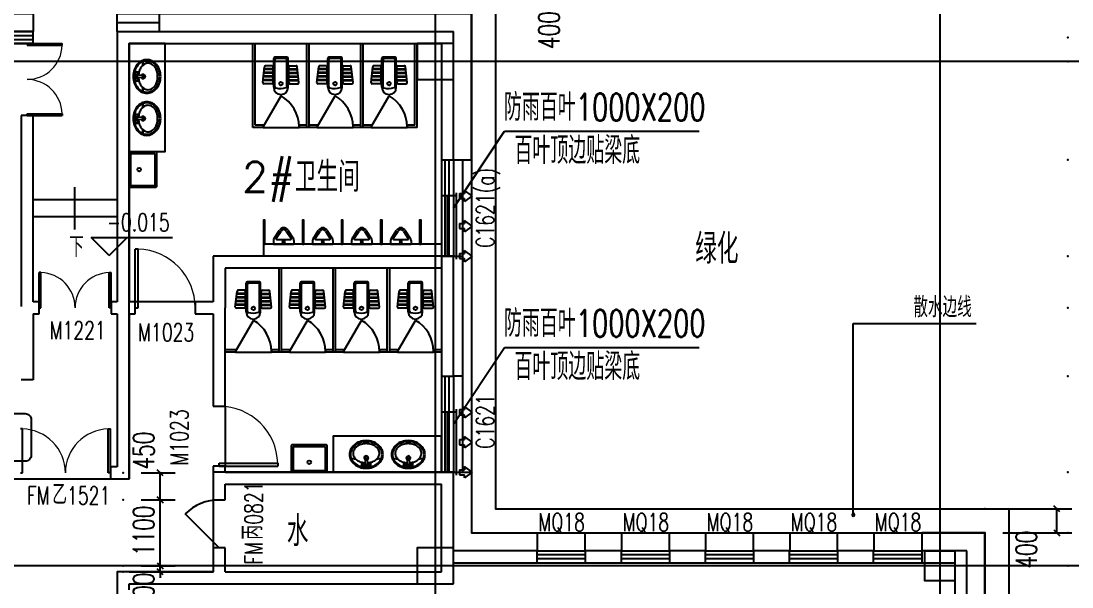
# Model space of a CAD drawing. Header units: inches. Extents: x -867 to 118033, y 723948 to 808048.
# Drawn here: x 77083 to 94586, y 786209 to 795632 of the extents above; entities that cross this region are included whole.
import ezdxf

# ---------------------------------------------------------------- set-up
doc = ezdxf.new("R2010")
doc.units = ezdxf.units.IN
doc.header["$MEASUREMENT"] = 0
for name, color, linetype in [('0-一般装修部位', 10, 'Continuous'), ('0-幕墙线', 10, 'Continuous'), ('0-轴线尺寸', 10, 'Continuous'), ('COLUMN', 10, 'Continuous'), ('DIM_ELEV', 10, 'Continuous'), ('DIM_LEAD', 10, 'Continuous'), ('DIM_SYMB', 10, 'Continuous'), ('DOOR_FIRE', 10, 'Continuous'), ('DOOR_FIRE_TEXT', 10, 'Continuous'), ('DOTE', 10, 'Continuous'), ('M-INFO-LVR', 10, 'Continuous'), ('M-INFO-LVR-TEXT', 10, 'Continuous'), ('PUB_DIM', 10, 'Continuous'), ('PUB_HATCH', 10, 'Continuous'), ('PUB_TEXT', 10, 'Continuous'), ('STAIR', 10, 'Continuous'), ('TOL', 10, 'Continuous'), ('WALL', 10, 'Continuous'), ('WINDOW', 10, 'Continuous'), ('排水', 10, 'Continuous')]:
    doc.layers.add(name, color=color, linetype=linetype)
doc.styles.add('_TCH_DIM', font='SIMPLEX', dxfattribs={"bigfont": 'GBCBIG'})
doc.styles.add('_TCH_WINDOW', font='SIMPLEX', dxfattribs={"bigfont": 'GBCBIG'})
doc.styles.add('DIM_FONT', font='SIMPLEX', dxfattribs={"width": 0.7, "bigfont": 'GBCBIG'})
doc.styles.add('M-TEXT1', font='tj-romans1.shx', dxfattribs={"width": 0.6, "bigfont": 'tj-hztxt1.shx'})

# ---------------------------------------------------------------- blocks, each defined once
blk = doc.blocks.new('F1_ACAD_FMEBLOCK8')
at = {"layer": 'PUB_HATCH', "color": 8}
for points in [[(25525, 26125), (25525, 26725), (24925, 26725), (24925, 26125)], [(25525, 17725), (25525, 18325), (24925, 18325), (24925, 17725)], [(33375, 18275), (33875, 18275), (33875, 17775), (33375, 17775)]]:
    blk.add_lwpolyline(points, close=True, dxfattribs=at)

msp = doc.modelspace()

# ---------------------------------------------------------------- linework, layer by layer
at = {"layer": '0-一般装修部位', "color": 3}
msp.add_lwpolyline([(24983, 786259), (75883, 786259), (75883, 788009), (78883, 788009), (78883, 790759), (78883, 795259), (83683, 795259), (83683, 794659), (84083, 794659), (84083, 788119), (80283, 788119), (80283, 786459), (78683, 786459), (78683, 752659), (75883, 752659), (75883, 770059), (75583, 770059), (75583, 784259), (36683, 784259), (36683, 769659), (33883, 769659), (33883, 784259), (24983, 784259), (24983, 786259)], dxfattribs=at)
at = {"layer": '0-幕墙线', "color": 31}
for points in [[(84283, 793319), (84583, 793319), (84583, 795759), (79383, 795759), (79383, 795459)], [(78683, 795459), (78683, 795609), (79383, 795609)], [(84283, 791719), (84433, 791719), (84433, 789719), (84283, 789719)], [(84283, 788119), (84583, 788119), (84583, 787109), (85680, 787109), (85680, 786809)], [(86480, 786809), (86480, 787109), (87083, 787109), (87083, 786809)], [(87883, 786809), (87883, 787109), (88485, 787109), (88485, 786809)], [(89283, 786809), (89283, 787109), (89885, 787109), (89885, 786809)], [(90683, 786809), (90683, 787109), (91285, 787109), (91285, 786809)], [(92833, 784859), (93133, 784859), (93133, 787109), (92083, 787109), (92083, 786809)]]:
    msp.add_lwpolyline(points, dxfattribs=at)
at = {"layer": '0-轴线尺寸', "color": 3}
for p in [(94515, 795359), (94515, 795359), (94515, 794959), (94515, 794959), (94515, 793319), (94515, 793319), (94515, 791719), (94515, 791719), (94515, 790859), (94515, 790859), (94515, 789719), (94515, 789719), (94515, 788119), (94515, 788119), (94515, 787109), (94515, 787109), (94515, 786559), (94515, 786559)]:
    msp.add_point(p, dxfattribs=at)
at = {"layer": 'COLUMN', "color": 2, "ltscale": 3}
for points in [[(84283, 794659), (84283, 795259), (83683, 795259), (83683, 794659)], [(84283, 786259), (84283, 786859), (83683, 786859), (83683, 786259)]]:
    msp.add_lwpolyline(points, close=True, dxfattribs=at)
at = {"layer": 'COLUMN', "color": 2}
msp.add_lwpolyline([(92133, 786809), (92633, 786809), (92633, 786309), (92133, 786309)], close=True, dxfattribs=at)
at = {"layer": 'DIM_ELEV', "color": 3}
for p, q in [((78250, 792027), (79604, 792027)), ((78550, 791727), (78250, 792027)), ((78550, 791727), (78850, 792027))]:
    msp.add_line(p, q, dxfattribs=at)
at = {"layer": 'DIM_LEAD', "color": 3}
for p, q in [((90944, 790595), (92992, 790595)), ((90944, 787410), (90944, 790595))]:
    msp.add_line(p, q, dxfattribs=at)
msp.add_lwpolyline([(90944, 787390, 1), (90944, 787430, 1)], format="xyb", close=True, dxfattribs=at)
at = {"layer": 'DIM_SYMB', "color": 3}
msp.add_lwpolyline([(77979, 792160), (77979, 792568), (77979, 792868)], dxfattribs=at)
at = {"layer": 'DOOR_FIRE', "color": 7}
for p, q in [((77109, 788840), (77072, 788840)), ((77109, 788109), (77109, 788840)), ((78534, 788840), (78572, 788840)), ((78534, 788109), (78534, 788840)), ((78572, 788109), (78572, 788840)), ((77072, 788109), (77109, 788109)), ((78572, 788109), (78534, 788109))]:
    msp.add_line(p, q, dxfattribs=at)
at = {"layer": 'DOOR_FIRE', "color": 4}
msp.add_line((80383, 786859), (79817, 787424), dxfattribs=at)
at = {"layer": 'DOOR_FIRE', "color": 7, "lineweight": 13}
for centre, radius, start, end in [((77183, 795244), 585, 270, 358.5307), ((77183, 794074), 585, 1.4693, 90), ((79008, 790859), 975, 0, 88.5307), ((77398, 790859), 585, 0, 88.5307), ((78568, 790859), 585, 91.4693, 180), ((80383, 788244), 975, 1.4693, 90), ((77090, 788109), 731, 0, 88.5307), ((78553, 788109), 731, 91.4693, 180)]:
    msp.add_arc(centre, radius, start, end, dxfattribs=at)
at = {"layer": 'DOOR_FIRE', "color": 4}
msp.add_arc((80383, 786859), 800, 90, 135, dxfattribs=at)
at = {"layer": 'DOTE', "color": 26, "ltscale": 1000}
for p, q in [((83983, 803674), (83983, 730735)), ((92383, 803674), (92383, 730735)), ((99592, 794959), (18734, 794959)), ((99592, 786559), (18734, 786559)), ((99592, 786559), (64123, 786559))]:
    msp.add_line(p, q, dxfattribs=at)
at = {"layer": 'M-INFO-LVR', "color": 6}
for p, q in [((84333, 791669), (84333, 792769)), ((84333, 788069), (84333, 789169))]:
    msp.add_line(p, q, dxfattribs=at)
at = {"layer": 'M-INFO-LVR', "color": 2}
for p, q in [((84383, 792762), (84383, 792676)), ((84383, 792762), (84467, 792762)), ((84595, 792719), (84467, 792813)), ((84467, 792813), (84467, 792762)), ((84183, 791719), (84183, 792719)), ((84383, 792676), (84467, 792676)), ((84595, 792719), (84467, 792625)), ((84467, 792625), (84467, 792676)), ((84383, 792262), (84383, 792176)), ((84383, 792262), (84467, 792262)), ((84595, 792219), (84467, 792313)), ((84467, 792313), (84467, 792262)), ((84383, 792176), (84467, 792176)), ((84595, 792219), (84467, 792125)), ((84467, 792125), (84467, 792176)), ((84383, 791762), (84467, 791762)), ((84383, 791762), (84383, 791676)), ((84595, 791719), (84467, 791813)), ((84467, 791813), (84467, 791762)), ((84595, 791719), (84467, 791625)), ((84383, 791676), (84467, 791676)), ((84467, 791625), (84467, 791676)), ((84183, 788119), (84183, 789119)), ((84383, 789162), (84467, 789162)), ((84383, 789162), (84383, 789076)), ((84467, 789213), (84467, 789162)), ((84595, 789119), (84467, 789213)), ((84595, 789119), (84467, 789025)), ((84383, 789076), (84467, 789076)), ((84467, 789025), (84467, 789076)), ((84383, 788662), (84467, 788662)), ((84383, 788662), (84383, 788576)), ((84383, 788576), (84467, 788576)), ((84595, 788619), (84467, 788713)), ((84467, 788713), (84467, 788662)), ((84595, 788619), (84467, 788525)), ((84467, 788525), (84467, 788576)), ((84467, 788213), (84467, 788162)), ((84595, 788119), (84467, 788213)), ((84383, 788162), (84383, 788076)), ((84383, 788162), (84467, 788162)), ((84383, 788076), (84467, 788076)), ((84595, 788119), (84467, 788025)), ((84467, 788025), (84467, 788076))]:
    msp.add_line(p, q, dxfattribs=at)
at = {"layer": 'M-INFO-LVR', "color": 2, "linetype": 'ByBlock'}
for points in [[(84333, 792719), (84083, 792719), (84083, 791719), (84333, 791719)], [(84333, 789119), (84083, 789119), (84083, 788119), (84333, 788119)]]:
    msp.add_lwpolyline(points, dxfattribs=at)
at = {"layer": 'M-INFO-LVR-TEXT', "color": 3}
for p, q in [((84283, 792519), (85133, 793797)), ((85133, 793797), (88379, 793797)), ((84283, 788919), (85133, 790197)), ((85133, 790197), (88379, 790197))]:
    msp.add_line(p, q, dxfattribs=at)
at = {"layer": 'PUB_DIM', "color": 3, "lineweight": -2}
for p, q in [((79083, 788109), (79652, 788109)), ((79402, 787659), (79402, 788109)), ((79083, 787659), (79652, 787659)), ((79083, 787659), (79652, 787659)), ((79402, 786559), (79402, 787659)), ((93433, 787509), (94585, 787509)), ((94335, 787109), (94335, 787509)), ((93433, 787109), (94585, 787109)), ((79402, 786559), (79402, 786659)), ((79083, 786559), (79652, 786559)), ((79083, 786559), (79652, 786559)), ((79083, 786459), (79652, 786459)), ((79402, 786459), (79402, 786559)), ((79402, 786459), (79402, 786359))]:
    msp.add_line(p, q, dxfattribs=at)
at = {"layer": 'PUB_DIM', "color": 3, "linetype": 'ByBlock'}
for p, q in [((79452, 788059), (79352, 788159)), ((79352, 787709), (79452, 787609)), ((79452, 787609), (79352, 787709)), ((94385, 787459), (94285, 787559)), ((94285, 787159), (94385, 787059)), ((79352, 786609), (79452, 786509)), ((79352, 786609), (79452, 786509)), ((79452, 786409), (79352, 786509))]:
    msp.add_line(p, q, dxfattribs=at)
at = {"layer": 'PUB_DIM', "color": 3}
for p in [(78783, 788109), (79402, 788109), (78783, 787659), (78783, 787659), (79402, 787659), (93133, 787509), (94335, 787509), (93133, 787109), (78783, 786559), (78783, 786559), (78783, 786459), (79402, 786559)]:
    msp.add_point(p, dxfattribs=at)
at = {"layer": 'PUB_HATCH', "color": 8}
msp.add_line((84433, 793319), (84433, 788119), dxfattribs=at)
for points in [[(70983, 795759), (77283, 795759), (77283, 795459)], [(78683, 795609), (78683, 795759), (84583, 795759), (84583, 787109), (93133, 787109), (93133, 743909)]]:
    msp.add_lwpolyline(points, dxfattribs=at)
at = {"layer": 'PUB_TEXT', "color": 7}
msp.add_lwpolyline([(75933, 789095), (77153, 789095, -0.414214), (77253, 788995), (77253, 788401, -0.414214), (77153, 788301), (75933, 788301, -0.414214), (75833, 788401), (75833, 788995, -0.414214)], format="xyb", close=True, dxfattribs=at)
at = {"layer": 'STAIR', "color": 3}
for p, q in [((77283, 792659), (78683, 792659)), ((77283, 792379), (78683, 792379))]:
    msp.add_line(p, q, dxfattribs=at)
at = {"layer": 'TOL', "color": 7, "ltscale": 5}
for p, q in [((80943, 793859), (80943, 795259)), ((80983, 793899), (80983, 795259)), ((81843, 793859), (81843, 795259)), ((81843, 793899), (81843, 795259)), ((81883, 793859), (81883, 795259)), ((81883, 793899), (81883, 795259)), ((82743, 793859), (82743, 795259)), ((82743, 793899), (82743, 795259)), ((82783, 793899), (82783, 795259)), ((82783, 793859), (82783, 795259)), ((83643, 793899), (83643, 795259)), ((83683, 793859), (83683, 795259)), ((81512, 795029), (81312, 795029)), ((82412, 795029), (82212, 795029)), ((83312, 795029), (83112, 795029)), ((81112, 794609), (81140, 794871)), ((81262, 794889), (81160, 794889)), ((81282, 794609), (81282, 794869)), ((81292, 794529), (81292, 795009)), ((81312, 794539), (81312, 794989)), ((81492, 795009), (81332, 795009)), ((81512, 794543), (81512, 794989)), ((81532, 794529), (81532, 795009)), ((81542, 794609), (81542, 794869)), ((81562, 794889), (81664, 794889)), ((81712, 794609), (81684, 794871)), ((82012, 794609), (82040, 794871)), ((82162, 794889), (82060, 794889)), ((82182, 794609), (82182, 794869)), ((82192, 794529), (82192, 795009)), ((82212, 794539), (82212, 794989)), ((82392, 795009), (82232, 795009)), ((82412, 794543), (82412, 794989)), ((82432, 794529), (82432, 795009)), ((82442, 794609), (82442, 794869)), ((82462, 794889), (82564, 794889)), ((82612, 794609), (82584, 794871)), ((82912, 794609), (82940, 794871)), ((83062, 794889), (82960, 794889)), ((83082, 794609), (83082, 794869)), ((83092, 794529), (83092, 795009)), ((83112, 794539), (83112, 794989)), ((83292, 795009), (83132, 795009)), ((83312, 794543), (83312, 794989)), ((83332, 794529), (83332, 795009)), ((83342, 794609), (83342, 794869)), ((83362, 794889), (83464, 794889)), ((83512, 794609), (83484, 794871)), ((81282, 794703), (81122, 794703)), ((81282, 794713), (81123, 794713)), ((81282, 794765), (81129, 794765)), ((81282, 794775), (81130, 794775)), ((81282, 794827), (81136, 794827)), ((81282, 794837), (81137, 794837)), ((81542, 794837), (81688, 794837)), ((81542, 794827), (81689, 794827)), ((81542, 794775), (81694, 794775)), ((81542, 794765), (81695, 794765)), ((81542, 794713), (81701, 794713)), ((81542, 794703), (81702, 794703)), ((82182, 794703), (82022, 794703)), ((82182, 794713), (82023, 794713)), ((82182, 794765), (82029, 794765)), ((82182, 794775), (82030, 794775)), ((82182, 794827), (82036, 794827)), ((82182, 794837), (82037, 794837)), ((82442, 794837), (82588, 794837)), ((82442, 794827), (82589, 794827)), ((82442, 794775), (82594, 794775)), ((82442, 794765), (82595, 794765)), ((82442, 794713), (82601, 794713)), ((82442, 794703), (82602, 794703)), ((83082, 794703), (82922, 794703)), ((83082, 794713), (82923, 794713)), ((83082, 794765), (82929, 794765)), ((83082, 794775), (82930, 794775)), ((83082, 794827), (82936, 794827)), ((83082, 794837), (82937, 794837)), ((83342, 794837), (83488, 794837)), ((83342, 794827), (83489, 794827)), ((83342, 794775), (83494, 794775)), ((83342, 794765), (83495, 794765)), ((83342, 794713), (83501, 794713)), ((83342, 794703), (83502, 794703)), ((81282, 794641), (81116, 794641)), ((81282, 794651), (81117, 794651)), ((81262, 794589), (81132, 794589)), ((81542, 794651), (81708, 794651)), ((81542, 794641), (81709, 794641)), ((81562, 794589), (81692, 794589)), ((82182, 794641), (82016, 794641)), ((82182, 794651), (82017, 794651)), ((82162, 794589), (82032, 794589)), ((82442, 794651), (82608, 794651)), ((82442, 794641), (82609, 794641)), ((82462, 794589), (82592, 794589)), ((83082, 794641), (82916, 794641)), ((83082, 794651), (82917, 794651)), ((83062, 794589), (82932, 794589)), ((83342, 794651), (83508, 794651)), ((83342, 794641), (83509, 794641)), ((83362, 794589), (83492, 794589)), ((81383, 790119), (81383, 791519)), ((81423, 790159), (81423, 791519)), ((82283, 790159), (82283, 791519)), ((82283, 790119), (82283, 791519)), ((82323, 790119), (82323, 791519)), ((82323, 790159), (82323, 791519)), ((83183, 790159), (83183, 791519)), ((83223, 790119), (83223, 791519)), ((81732, 790789), (81732, 791269)), ((81952, 791289), (81752, 791289)), ((81752, 790799), (81752, 791249)), ((81932, 791269), (81772, 791269)), ((81952, 790803), (81952, 791249)), ((81972, 790789), (81972, 791269)), ((82632, 790789), (82632, 791269)), ((82852, 791289), (82652, 791289)), ((82652, 790799), (82652, 791249)), ((82832, 791269), (82672, 791269)), ((82852, 790803), (82852, 791249)), ((82872, 790789), (82872, 791269)), ((81552, 790869), (81580, 791131)), ((81722, 791025), (81569, 791025)), ((81722, 791035), (81570, 791035)), ((81722, 791087), (81576, 791087)), ((81722, 791097), (81577, 791097)), ((81702, 791149), (81600, 791149)), ((81722, 790869), (81722, 791129)), ((81982, 790869), (81982, 791129)), ((81982, 791097), (82128, 791097)), ((81982, 791087), (82129, 791087)), ((81982, 791035), (82134, 791035)), ((81982, 791025), (82135, 791025)), ((82002, 791149), (82104, 791149)), ((82152, 790869), (82124, 791131)), ((82452, 790869), (82480, 791131)), ((82622, 791025), (82469, 791025)), ((82622, 791035), (82470, 791035)), ((82622, 791087), (82476, 791087)), ((82622, 791097), (82477, 791097)), ((82602, 791149), (82500, 791149)), ((82622, 790869), (82622, 791129)), ((82882, 790869), (82882, 791129)), ((82882, 791097), (83028, 791097)), ((82882, 791087), (83029, 791087)), ((82882, 791035), (83034, 791035)), ((82882, 791025), (83035, 791025)), ((82902, 791149), (83004, 791149)), ((83052, 790869), (83024, 791131)), ((81722, 790901), (81556, 790901)), ((81722, 790911), (81557, 790911)), ((81722, 790963), (81562, 790963)), ((81722, 790973), (81563, 790973)), ((81702, 790849), (81572, 790849)), ((81982, 790973), (82141, 790973)), ((81982, 790963), (82142, 790963)), ((81982, 790911), (82148, 790911)), ((81982, 790901), (82149, 790901)), ((82002, 790849), (82132, 790849)), ((82622, 790901), (82456, 790901)), ((82622, 790911), (82457, 790911)), ((82622, 790963), (82462, 790963)), ((82622, 790973), (82463, 790973)), ((82602, 790849), (82472, 790849)), ((82882, 790973), (83041, 790973)), ((82882, 790963), (83042, 790963)), ((82882, 790911), (83048, 790911)), ((82882, 790901), (83049, 790901)), ((82902, 790849), (83032, 790849))]:
    msp.add_line(p, q, dxfattribs=at)
at = {"layer": 'TOL', "color": 7}
for p, q in [((79119, 794961), (79099, 794880)), ((78984, 794784), (78984, 794634)), ((78984, 794784), (79034, 794784)), ((79095, 794725), (78984, 794734)), ((79095, 794692), (78984, 794684)), ((79034, 794784), (79034, 794730)), ((79034, 794688), (79034, 794634)), ((78984, 794634), (79034, 794634)), ((79099, 794537), (79119, 794456)), ((81113, 793869), (81413, 794388)), ((82013, 793869), (82313, 794388)), ((82913, 793869), (83213, 794388)), ((79119, 794261), (79099, 794180)), ((78984, 794084), (78984, 793934)), ((78984, 794084), (79034, 794084)), ((79095, 794025), (78984, 794034)), ((79095, 793992), (78984, 793984)), ((79034, 794084), (79034, 794030)), ((79034, 793988), (79034, 793934)), ((78984, 793934), (79034, 793934)), ((79099, 793837), (79119, 793756)), ((81113, 793859), (80943, 793859)), ((81113, 793899), (80983, 793899)), ((81113, 793899), (81113, 793859)), ((81113, 793859), (81713, 793859)), ((81713, 793899), (81713, 793859)), ((81843, 793899), (81713, 793899)), ((81883, 793859), (81713, 793859)), ((82013, 793859), (81843, 793859)), ((82013, 793899), (81883, 793899)), ((82013, 793899), (82013, 793859)), ((82013, 793859), (82613, 793859)), ((82743, 793899), (82613, 793899)), ((82613, 793899), (82613, 793859)), ((82783, 793859), (82613, 793859)), ((82913, 793859), (82743, 793859)), ((82913, 793899), (82783, 793899)), ((82913, 793899), (82913, 793859)), ((82913, 793859), (83513, 793859)), ((83643, 793899), (83513, 793899)), ((83513, 793899), (83513, 793859)), ((83683, 793859), (83513, 793859)), ((81296, 792007), (81388, 792149)), ((81333, 792010), (81414, 792134)), ((81501, 792134), (81582, 792010)), ((81527, 792149), (81619, 792007)), ((81946, 792007), (82038, 792149)), ((81983, 792010), (82064, 792134)), ((82151, 792134), (82232, 792010)), ((82177, 792149), (82269, 792007)), ((82596, 792007), (82688, 792149)), ((82633, 792010), (82714, 792134)), ((82801, 792134), (82882, 792010)), ((82827, 792149), (82919, 792007)), ((83246, 792007), (83338, 792149)), ((83283, 792010), (83364, 792134)), ((83451, 792134), (83532, 792010)), ((83477, 792149), (83569, 792007)), ((81288, 791980), (81288, 791919)), ((81288, 791919), (81628, 791919)), ((81342, 791995), (81573, 791995)), ((81628, 791980), (81628, 791919)), ((81938, 791980), (81938, 791919)), ((81938, 791919), (82278, 791919)), ((81992, 791995), (82223, 791995)), ((82278, 791980), (82278, 791919)), ((82588, 791980), (82588, 791919)), ((82588, 791919), (82928, 791919)), ((82642, 791995), (82873, 791995)), ((82928, 791980), (82928, 791919)), ((83238, 791980), (83238, 791919)), ((83238, 791919), (83578, 791919)), ((83292, 791995), (83523, 791995)), ((83578, 791980), (83578, 791919)), ((80653, 790129), (80953, 790648)), ((81553, 790129), (81853, 790648)), ((82453, 790129), (82753, 790648)), ((83353, 790129), (83653, 790648)), ((81553, 790159), (81423, 790159)), ((81553, 790159), (81553, 790119)), ((82283, 790159), (82153, 790159)), ((82153, 790159), (82153, 790119)), ((82453, 790159), (82323, 790159)), ((82453, 790159), (82453, 790119)), ((83053, 790159), (83053, 790119)), ((83183, 790159), (83053, 790159)), ((81553, 790119), (81383, 790119)), ((81553, 790119), (82153, 790119)), ((82323, 790119), (82153, 790119)), ((82453, 790119), (82283, 790119)), ((82453, 790119), (83053, 790119)), ((83223, 790119), (83053, 790119)), ((82580, 788355), (82661, 788335)), ((82758, 788270), (82811, 788270)), ((82758, 788220), (82758, 788270)), ((82758, 788220), (82908, 788220)), ((82816, 788331), (82808, 788220)), ((82849, 788331), (82858, 788220)), ((82854, 788270), (82908, 788270)), ((82908, 788220), (82908, 788270)), ((83004, 788335), (83085, 788355)), ((83280, 788355), (83361, 788335)), ((83458, 788270), (83511, 788270)), ((83458, 788220), (83458, 788270)), ((83458, 788220), (83608, 788220)), ((83516, 788331), (83508, 788220)), ((83549, 788331), (83558, 788220)), ((83554, 788270), (83608, 788270)), ((83608, 788220), (83608, 788270)), ((83704, 788335), (83785, 788355))]:
    msp.add_line(p, q, dxfattribs=at)
at = {"layer": 'TOL', "color": 151}
for p, q in [((81383, 790159), (81383, 791519)), ((81423, 790119), (81423, 791519)), ((83183, 790119), (83183, 791519)), ((83223, 790159), (83223, 791519)), ((80832, 790789), (80832, 791269)), ((81052, 791289), (80852, 791289)), ((80852, 790799), (80852, 791249)), ((81032, 791269), (80872, 791269)), ((81052, 790803), (81052, 791249)), ((81072, 790789), (81072, 791269)), ((83532, 790789), (83532, 791269)), ((83752, 791289), (83552, 791289)), ((83552, 790799), (83552, 791249)), ((83732, 791269), (83572, 791269)), ((83752, 790803), (83752, 791249)), ((83772, 790789), (83772, 791269)), ((80652, 790869), (80680, 791131)), ((80822, 791025), (80669, 791025)), ((80822, 791035), (80670, 791035)), ((80822, 791087), (80676, 791087)), ((80822, 791097), (80677, 791097)), ((80802, 791149), (80700, 791149)), ((80822, 790869), (80822, 791129)), ((81082, 790869), (81082, 791129)), ((81082, 791097), (81228, 791097)), ((81082, 791087), (81229, 791087)), ((81082, 791035), (81234, 791035)), ((81082, 791025), (81235, 791025)), ((81102, 791149), (81204, 791149)), ((81252, 790869), (81224, 791131)), ((83352, 790869), (83380, 791131)), ((83522, 791025), (83369, 791025)), ((83522, 791035), (83370, 791035)), ((83522, 791087), (83376, 791087)), ((83522, 791097), (83377, 791097)), ((83502, 791149), (83400, 791149)), ((83522, 790869), (83522, 791129)), ((83782, 790869), (83782, 791129)), ((83782, 791097), (83928, 791097)), ((83782, 791087), (83929, 791087)), ((83782, 791035), (83934, 791035)), ((83782, 791025), (83935, 791025)), ((83802, 791149), (83904, 791149)), ((83952, 790869), (83924, 791131)), ((80822, 790901), (80656, 790901)), ((80822, 790911), (80657, 790911)), ((80822, 790963), (80662, 790963)), ((80822, 790973), (80663, 790973)), ((80802, 790849), (80672, 790849)), ((81082, 790973), (81241, 790973)), ((81082, 790963), (81242, 790963)), ((81082, 790911), (81248, 790911)), ((81082, 790901), (81249, 790901)), ((81102, 790849), (81232, 790849)), ((83522, 790901), (83356, 790901)), ((83522, 790911), (83357, 790911)), ((83522, 790963), (83362, 790963)), ((83522, 790973), (83363, 790973)), ((83502, 790849), (83372, 790849)), ((83782, 790973), (83941, 790973)), ((83782, 790963), (83942, 790963)), ((83782, 790911), (83948, 790911)), ((83782, 790901), (83949, 790901)), ((83802, 790849), (83932, 790849)), ((80653, 790159), (80483, 790159)), ((80653, 790159), (80653, 790119)), ((81253, 790159), (81253, 790119)), ((81383, 790159), (81253, 790159)), ((83353, 790159), (83223, 790159)), ((83353, 790159), (83353, 790119)), ((83953, 790159), (83953, 790119)), ((84083, 790159), (83953, 790159)), ((80653, 790119), (80483, 790119)), ((80653, 790119), (81253, 790119)), ((81423, 790119), (81253, 790119)), ((83353, 790119), (83183, 790119)), ((83353, 790119), (83953, 790119)), ((84083, 790119), (83953, 790119))]:
    msp.add_line(p, q, dxfattribs=at)
for points in [[(78883, 793459), (79483, 793459), (79483, 795259), (78883, 795259)], [(84083, 791919), (81120, 791919), (81120, 791719)], [(84083, 788119), (84083, 788719), (82283, 788719), (82283, 788119)]]:
    msp.add_lwpolyline(points, dxfattribs=at)
for points in [[(79339, 793439), (79339, 792879, -0.414214), (79319, 792859), (78883, 792859), (78883, 793459), (79319, 793459, -0.414214)], [(82163, 788575), (81603, 788575, 0.414214), (81583, 788555), (81583, 788119), (82183, 788119), (82183, 788555, 0.414214)]]:
    msp.add_lwpolyline(points, format="xyb", close=True, dxfattribs=at)
for points in [[(79309, 793429), (79309, 792889), (78913, 792889), (78913, 793429)], [(81145, 791919), (81145, 792319), (81120, 792319), (81120, 791919)], [(81795, 791919), (81795, 792319), (81770, 792319), (81770, 791919)], [(82445, 791919), (82445, 792319), (82420, 792319), (82420, 791919)], [(83095, 791919), (83095, 792319), (83070, 792319), (83070, 791919)], [(83745, 791919), (83745, 792319), (83720, 792319), (83720, 791919)], [(82153, 788545), (81613, 788545), (81613, 788149), (82153, 788149)]]:
    msp.add_lwpolyline(points, close=True, dxfattribs=at)
at = {"layer": 'TOL', "color": 7}
for centre, radius in [((79009, 794759), 20), ((79009, 794659), 20), ((79009, 794707), 10), ((79009, 794059), 20), ((79009, 793959), 20), ((79009, 794007), 10), ((81458, 791957), 17.7), ((82108, 791957), 17.7), ((82758, 791957), 17.7), ((83408, 791957), 17.7), ((82783, 788245), 20), ((82834, 788245), 10), ((82883, 788245), 20), ((83483, 788245), 20), ((83534, 788245), 10), ((83583, 788245), 20)]:
    msp.add_circle(centre, radius, dxfattribs=at)
at = {"layer": 'TOL', "color": 7, "ltscale": 5}
for centre in [(81412, 794589), (82312, 794589), (83212, 794589), (81852, 790849), (82752, 790849)]:
    msp.add_circle(centre, 30, dxfattribs=at)
at = {"layer": 'TOL', "color": 151}
for centre in [(79050, 793159), (80952, 790849), (83652, 790849), (81883, 788286)]:
    msp.add_circle(centre, 30, dxfattribs=at)
at = {"layer": 'TOL', "color": 7, "ltscale": 5}
for centre, radius, start, end in [((81312, 795009), 20, 90, 180), ((81512, 795009), 20, 360, 90), ((82212, 795009), 20, 90, 180), ((82412, 795009), 20, 360, 90), ((83112, 795009), 20, 90, 180), ((83312, 795009), 20, 360, 90), ((81160, 794869), 20, 90, 173.8845), ((81262, 794869), 20, 360, 90), ((81332, 794989), 20, 90, 180), ((81492, 794989), 20, 360, 90), ((81562, 794869), 20, 90, 180), ((81664, 794869), 20, 6.1155, 90), ((82060, 794869), 20, 90, 173.8845), ((82162, 794869), 20, 360, 90), ((82232, 794989), 20, 90, 180), ((82392, 794989), 20, 360, 90), ((82462, 794869), 20, 90, 180), ((82564, 794869), 20, 6.1155, 90), ((82960, 794869), 20, 90, 173.8845), ((83062, 794869), 20, 360, 90), ((83132, 794989), 20, 90, 180), ((83292, 794989), 20, 360, 90), ((83362, 794869), 20, 90, 180), ((83464, 794869), 20, 6.1155, 90), ((81132, 794609), 20, 180, 270), ((81262, 794609), 20, 270, 360), ((81412, 794529), 120, 180, 360), ((81332, 794539), 20, 180, 257.1284), ((81403, 794850), 340, 257.1284, 286.1289), ((81492, 794543), 20, 286.1289, 360), ((81562, 794609), 20, 180, 270), ((81692, 794609), 20, 270, 360), ((82032, 794609), 20, 180, 270), ((82162, 794609), 20, 270, 360), ((82312, 794529), 120, 180, 360), ((82232, 794539), 20, 180, 257.1284), ((82303, 794850), 340, 257.1284, 286.1289), ((82392, 794543), 20, 286.1289, 360), ((82462, 794609), 20, 180, 270), ((82592, 794609), 20, 270, 360), ((82932, 794609), 20, 180, 270), ((83062, 794609), 20, 270, 360), ((83212, 794529), 120, 180, 360), ((83132, 794539), 20, 180, 257.1284), ((83203, 794850), 340, 257.1284, 286.1289), ((83292, 794543), 20, 286.1289, 360), ((83362, 794609), 20, 180, 270), ((83492, 794609), 20, 270, 360), ((81752, 791269), 20, 90, 180), ((81772, 791249), 20, 90, 180), ((81932, 791249), 20, 360, 90), ((81952, 791269), 20, 360, 90), ((82652, 791269), 20, 90, 180), ((82672, 791249), 20, 90, 180), ((82832, 791249), 20, 360, 90), ((82852, 791269), 20, 360, 90), ((81600, 791129), 20, 90, 173.8845), ((81702, 791129), 20, 360, 90), ((82002, 791129), 20, 90, 180), ((82104, 791129), 20, 6.1155, 90), ((82500, 791129), 20, 90, 173.8845), ((82602, 791129), 20, 360, 90), ((82902, 791129), 20, 90, 180), ((83004, 791129), 20, 6.1155, 90), ((81572, 790869), 20, 180, 270), ((81702, 790869), 20, 270, 360), ((82002, 790869), 20, 180, 270), ((82132, 790869), 20, 270, 360), ((82472, 790869), 20, 180, 270), ((82602, 790869), 20, 270, 360), ((82902, 790869), 20, 180, 270), ((83032, 790869), 20, 270, 360), ((81852, 790789), 120, 180, 360), ((81772, 790799), 20, 180, 257.1284), ((81843, 791110), 340, 257.1284, 286.1289), ((81932, 790803), 20, 286.1289, 360), ((82752, 790789), 120, 180, 360), ((82672, 790799), 20, 180, 257.1284), ((82743, 791110), 340, 257.1284, 286.1289), ((82832, 790803), 20, 286.1289, 360)]:
    msp.add_arc(centre, radius, start, end, dxfattribs=at)
at = {"layer": 'TOL', "color": 7}
for centre, radius, start, end in [((79235, 794727), 283, 140.5993, 161.2093), ((79235, 794727), 266, 140.5993, 161.2093), ((79201, 794755), 239, 116.76, 140.5993), ((79201, 794755), 222, 116.76, 140.5993), ((79271, 794730), 229, 143.9726, 163.2353), ((79227, 794762), 174, 119.6634, 143.9726), ((79179, 794799), 190, 90, 116.76), ((79179, 794799), 173, 90, 116.76), ((79199, 794811), 118, 90, 119.6634), ((79179, 794799), 190, 63.24, 90), ((79179, 794799), 173, 63.24, 90), ((79199, 794811), 118, 60.3366, 90), ((79157, 794755), 222, 39.4007, 63.24), ((79171, 794762), 174, 36.0274, 60.3366), ((79157, 794755), 239, 39.4007, 63.24), ((79127, 794730), 229, 16.7647, 36.0274), ((79123, 794727), 266, 18.7907, 39.4007), ((79123, 794727), 283, 18.7907, 39.4007), ((79289, 794709), 340, 161.2093, 180), ((79289, 794709), 340, 180, 198.7907), ((79289, 794709), 323, 161.2093, 180), ((79289, 794709), 323, 180, 198.7907), ((79340, 794709), 301, 163.2353, 176.0729), ((79340, 794709), 301, 183.9271, 196.7647), ((79119, 794709), 35, 208.7783, 151.2217), ((79095, 794709), 16.3, 270, 90), ((79119, 794709), 25, 219.0728, 140.9272), ((79057, 794709), 301, 0, 16.7647), ((79057, 794709), 301, 343.2353, 0), ((79069, 794709), 323, 0, 18.7907), ((79069, 794709), 323, 341.2093, 0), ((79069, 794709), 340, 0, 18.7907), ((79069, 794709), 340, 341.2093, 0), ((79235, 794690), 283, 198.7907, 219.4007), ((79235, 794690), 266, 198.7907, 219.4007), ((79201, 794662), 239, 219.4007, 243.24), ((79201, 794662), 222, 219.4007, 243.24), ((79271, 794688), 229, 196.7647, 216.0274), ((79227, 794656), 174, 216.0274, 240.3366), ((79199, 794607), 118, 240.3366, 270), ((79199, 794607), 118, 270, 299.6634), ((79171, 794656), 174, 299.6634, 323.9726), ((79157, 794662), 222, 296.76, 320.5993), ((79157, 794662), 239, 296.76, 320.5993), ((79127, 794688), 229, 323.9726, 343.2353), ((79123, 794690), 266, 320.5993, 341.2093), ((79123, 794690), 283, 320.5993, 341.2093), ((79179, 794619), 190, 243.24, 270), ((79179, 794619), 173, 243.24, 270), ((79179, 794619), 173, 270, 296.76), ((79179, 794619), 190, 270, 296.76), ((81113, 793869), 600, 0, 60), ((82013, 793869), 600, 0, 60), ((82913, 793869), 600, 0, 60), ((79235, 794027), 283, 140.5993, 161.2093), ((79235, 794027), 266, 140.5993, 161.2093), ((79201, 794055), 239, 116.76, 140.5993), ((79201, 794055), 222, 116.76, 140.5993), ((79271, 794030), 229, 143.9726, 163.2353), ((79227, 794062), 174, 119.6634, 143.9726), ((79179, 794099), 190, 90, 116.76), ((79179, 794099), 173, 90, 116.76), ((79199, 794111), 118, 90, 119.6634), ((79179, 794099), 190, 63.24, 90), ((79179, 794099), 173, 63.24, 90), ((79199, 794111), 118, 60.3366, 90), ((79157, 794055), 222, 39.4007, 63.24), ((79171, 794062), 174, 36.0274, 60.3366), ((79157, 794055), 239, 39.4007, 63.24), ((79127, 794030), 229, 16.7647, 36.0274), ((79123, 794027), 266, 18.7907, 39.4007), ((79123, 794027), 283, 18.7907, 39.4007), ((79289, 794009), 340, 161.2093, 180), ((79289, 794009), 340, 180, 198.7907), ((79289, 794009), 323, 161.2093, 180), ((79289, 794009), 323, 180, 198.7907), ((79340, 794009), 301, 163.2353, 176.0729), ((79340, 794009), 301, 183.9271, 196.7647), ((79119, 794009), 35, 208.7783, 151.2217), ((79095, 794009), 16.3, 270, 90), ((79119, 794009), 25, 219.0728, 140.9272), ((79057, 794009), 301, 0, 16.7647), ((79057, 794009), 301, 343.2353, 0), ((79069, 794009), 323, 0, 18.7907), ((79069, 794009), 323, 341.2093, 0), ((79069, 794009), 340, 0, 18.7907), ((79069, 794009), 340, 341.2093, 0), ((79235, 793990), 283, 198.7907, 219.4007), ((79235, 793990), 266, 198.7907, 219.4007), ((79201, 793962), 239, 219.4007, 243.24), ((79201, 793962), 222, 219.4007, 243.24), ((79271, 793988), 229, 196.7647, 216.0274), ((79227, 793956), 174, 216.0274, 240.3366), ((79199, 793907), 118, 240.3366, 270), ((79199, 793907), 118, 270, 299.6634), ((79171, 793956), 174, 299.6634, 323.9726), ((79157, 793962), 222, 296.76, 320.5993), ((79157, 793962), 239, 296.76, 320.5993), ((79127, 793988), 229, 323.9726, 343.2353), ((79123, 793990), 266, 320.5993, 341.2093), ((79123, 793990), 283, 320.5993, 341.2093), ((79179, 793919), 190, 243.24, 270), ((79179, 793919), 173, 243.24, 270), ((79179, 793919), 173, 270, 296.76), ((79179, 793919), 190, 270, 296.76), ((81458, 792109), 80, 30, 150), ((81458, 792109), 50, 30, 150), ((82108, 792109), 80, 30, 150), ((82108, 792109), 50, 30, 150), ((82758, 792109), 80, 30, 150), ((82758, 792109), 50, 30, 150), ((83408, 792109), 80, 30, 150), ((83408, 792109), 50, 30, 150), ((81338, 791980), 50, 146.9137, 180), ((81342, 792005), 10, 146.9137, 270), ((81573, 792005), 10, 270, 33.0863), ((81578, 791980), 50, 360, 33.0863), ((81988, 791980), 50, 146.9137, 180), ((81992, 792005), 10, 146.9137, 270), ((82223, 792005), 10, 270, 33.0863), ((82228, 791980), 50, 360, 33.0863), ((82638, 791980), 50, 146.9137, 180), ((82642, 792005), 10, 146.9137, 270), ((82873, 792005), 10, 270, 33.0863), ((82878, 791980), 50, 360, 33.0863), ((83288, 791980), 50, 146.9137, 180), ((83292, 792005), 10, 146.9137, 270), ((83523, 792005), 10, 270, 33.0863), ((83528, 791980), 50, 360, 33.0863), ((80653, 790129), 600, 360, 60), ((81553, 790129), 600, 0, 60), ((82453, 790129), 600, 0, 60), ((83353, 790129), 600, 360, 60), ((82786, 788393), 239, 129.4007, 153.24), ((82786, 788393), 222, 129.4007, 153.24), ((82814, 788359), 283, 108.7907, 129.4007), ((82814, 788359), 266, 108.7907, 129.4007), ((82812, 788363), 229, 106.7647, 126.0274), ((82833, 788305), 340, 90, 108.7907), ((82833, 788305), 323, 90, 108.7907), ((82833, 788294), 301, 90, 106.7647), ((82833, 788305), 340, 71.2093, 90), ((82833, 788305), 323, 71.2093, 90), ((82833, 788294), 301, 73.2353, 90), ((82854, 788363), 229, 53.9726, 73.2353), ((82851, 788359), 266, 50.5993, 71.2093), ((82851, 788359), 283, 50.5993, 71.2093), ((82879, 788393), 222, 26.76, 50.5993), ((82879, 788393), 239, 26.76, 50.5993), ((83486, 788393), 239, 129.4007, 153.24), ((83486, 788393), 222, 129.4007, 153.24), ((83514, 788359), 283, 108.7907, 129.4007), ((83514, 788359), 266, 108.7907, 129.4007), ((83512, 788363), 229, 106.7647, 126.0274), ((83533, 788305), 340, 90, 108.7907), ((83533, 788305), 323, 90, 108.7907), ((83533, 788294), 301, 90, 106.7647), ((83533, 788305), 340, 71.2093, 90), ((83533, 788305), 323, 71.2093, 90), ((83533, 788294), 301, 73.2353, 90), ((83554, 788363), 229, 53.9726, 73.2353), ((83551, 788359), 266, 50.5993, 71.2093), ((83551, 788359), 283, 50.5993, 71.2093), ((83579, 788393), 222, 26.76, 50.5993), ((83579, 788393), 239, 26.76, 50.5993), ((82743, 788415), 190, 153.24, 180), ((82743, 788415), 190, 180, 206.76), ((82743, 788415), 173, 153.24, 180), ((82743, 788415), 173, 180, 206.76), ((82731, 788435), 118, 150.3366, 180), ((82731, 788435), 118, 180, 209.6634), ((82780, 788407), 174, 126.0274, 150.3366), ((82780, 788463), 174, 209.6634, 233.9726), ((82833, 788355), 35, 298.7783, 241.2217), ((82833, 788355), 25, 309.0728, 230.9272), ((82886, 788407), 174, 29.6634, 53.9726), ((82886, 788463), 174, 306.0274, 330.3366), ((82935, 788435), 118, 0, 29.6634), ((82935, 788435), 118, 330.3366, 0), ((82922, 788415), 173, 0, 26.76), ((82922, 788415), 173, 333.24, 0), ((82922, 788415), 190, 0, 26.76), ((82922, 788415), 190, 333.24, 0), ((83443, 788415), 190, 153.24, 180), ((83443, 788415), 190, 180, 206.76), ((83443, 788415), 173, 153.24, 180), ((83443, 788415), 173, 180, 206.76), ((83431, 788435), 118, 150.3366, 180), ((83431, 788435), 118, 180, 209.6634), ((83480, 788407), 174, 126.0274, 150.3366), ((83480, 788463), 174, 209.6634, 233.9726), ((83533, 788355), 35, 298.7783, 241.2217), ((83533, 788355), 25, 309.0728, 230.9272), ((83586, 788407), 174, 29.6634, 53.9726), ((83586, 788463), 174, 306.0274, 330.3366), ((83635, 788435), 118, 0, 29.6634), ((83635, 788435), 118, 330.3366, 0), ((83622, 788415), 173, 0, 26.76), ((83622, 788415), 173, 333.24, 0), ((83622, 788415), 190, 0, 26.76), ((83622, 788415), 190, 333.24, 0), ((82786, 788437), 239, 206.76, 230.5993), ((82786, 788437), 222, 206.76, 230.5993), ((82814, 788471), 283, 230.5993, 251.2093), ((82814, 788471), 266, 230.5993, 251.2093), ((82812, 788507), 229, 233.9726, 253.2353), ((82833, 788525), 340, 251.2093, 270), ((82833, 788525), 323, 251.2093, 270), ((82833, 788577), 301, 253.2353, 266.0729), ((82833, 788331), 16.3, 0, 180), ((82833, 788525), 323, 270, 288.7907), ((82833, 788525), 340, 270, 288.7907), ((82833, 788577), 301, 273.9271, 286.7647), ((82854, 788507), 229, 286.7647, 306.0274), ((82851, 788471), 266, 288.7907, 309.4007), ((82851, 788471), 283, 288.7907, 309.4007), ((82879, 788437), 222, 309.4007, 333.24), ((82879, 788437), 239, 309.4007, 333.24), ((83486, 788437), 239, 206.76, 230.5993), ((83486, 788437), 222, 206.76, 230.5993), ((83514, 788471), 283, 230.5993, 251.2093), ((83514, 788471), 266, 230.5993, 251.2093), ((83512, 788507), 229, 233.9726, 253.2353), ((83533, 788525), 340, 251.2093, 270), ((83533, 788525), 323, 251.2093, 270), ((83533, 788577), 301, 253.2353, 266.0729), ((83533, 788331), 16.3, 0, 180), ((83533, 788525), 323, 270, 288.7907), ((83533, 788525), 340, 270, 288.7907), ((83533, 788577), 301, 273.9271, 286.7647), ((83554, 788507), 229, 286.7647, 306.0274), ((83551, 788471), 266, 288.7907, 309.4007), ((83551, 788471), 283, 288.7907, 309.4007), ((83579, 788437), 222, 309.4007, 333.24), ((83579, 788437), 239, 309.4007, 333.24)]:
    msp.add_arc(centre, radius, start, end, dxfattribs=at)
at = {"layer": 'TOL', "color": 151}
for centre, radius, start, end in [((80852, 791269), 20, 90, 180), ((80872, 791249), 20, 90, 180), ((81032, 791249), 20, 360, 90), ((81052, 791269), 20, 360, 90), ((83552, 791269), 20, 90, 180), ((83572, 791249), 20, 90, 180), ((83732, 791249), 20, 360, 90), ((83752, 791269), 20, 360, 90), ((80700, 791129), 20, 90, 173.8845), ((80802, 791129), 20, 360, 90), ((81102, 791129), 20, 90, 180), ((81204, 791129), 20, 6.1155, 90), ((83400, 791129), 20, 90, 173.8845), ((83502, 791129), 20, 360, 90), ((83802, 791129), 20, 90, 180), ((83904, 791129), 20, 6.1155, 90), ((80672, 790869), 20, 180, 270), ((80802, 790869), 20, 270, 360), ((81102, 790869), 20, 180, 270), ((81232, 790869), 20, 270, 360), ((83372, 790869), 20, 180, 270), ((83502, 790869), 20, 270, 360), ((83802, 790869), 20, 180, 270), ((83932, 790869), 20, 270, 360), ((80952, 790789), 120, 180, 360), ((80872, 790799), 20, 180, 257.1284), ((80943, 791110), 340, 257.1284, 286.1289), ((81032, 790803), 20, 286.1289, 360), ((83652, 790789), 120, 180, 360), ((83572, 790799), 20, 180, 257.1284), ((83643, 791110), 340, 257.1284, 286.1289), ((83732, 790803), 20, 286.1289, 360)]:
    msp.add_arc(centre, radius, start, end, dxfattribs=at)
at = {"layer": 'WALL', "color": 2}
for p, q in [((75583, 795459), (77283, 795459)), ((77283, 795259), (77283, 795459)), ((78683, 795459), (78683, 790959)), ((78683, 795459), (84283, 795459)), ((84283, 793319), (84283, 795459)), ((75683, 795259), (77083, 795259)), ((77083, 795259), (77283, 795259)), ((78883, 795259), (78883, 790959)), ((78883, 795259), (84083, 795259)), ((84083, 795259), (84083, 793319)), ((77083, 794059), (77083, 790879)), ((77283, 794059), (77083, 794059)), ((77283, 790959), (77283, 794059)), ((84083, 793319), (84283, 793319)), ((80283, 791719), (80283, 790959)), ((84083, 791719), (80283, 791719)), ((84283, 791719), (84083, 791719)), ((84283, 791619), (84283, 791719)), ((84283, 789719), (84283, 791619)), ((80483, 791519), (80483, 790859)), ((84083, 791519), (80483, 791519)), ((84083, 791519), (84083, 789719)), ((77383, 790959), (77283, 790959)), ((77383, 790759), (77383, 790959)), ((78583, 790959), (78583, 790759)), ((78683, 790959), (78583, 790959)), ((78983, 790959), (78883, 790959)), ((78983, 790759), (78983, 790959)), ((80283, 790959), (79983, 790959)), ((79983, 790959), (79983, 790759)), ((80483, 789219), (80483, 790859)), ((77283, 790759), (77283, 789659)), ((77283, 790759), (77383, 790759)), ((78583, 790759), (78683, 790759)), ((78683, 790759), (78683, 788209)), ((78883, 790759), (78983, 790759)), ((78883, 790759), (78883, 788009)), ((79983, 790759), (80283, 790759)), ((80283, 790759), (80283, 789219)), ((77283, 789659), (77083, 789659)), ((84083, 789719), (84283, 789719)), ((80283, 789219), (80483, 789219)), ((78572, 788209), (78572, 788009)), ((78683, 788209), (78572, 788209)), ((80483, 788219), (80283, 788219)), ((80283, 788219), (80283, 788019)), ((80483, 788119), (80483, 788219)), ((80483, 788119), (84083, 788119)), ((84283, 788119), (84083, 788119)), ((84283, 788019), (84283, 788119)), ((78572, 788009), (78883, 788009)), ((80283, 788019), (80283, 787659)), ((80483, 787919), (84083, 787919)), ((80483, 787659), (80483, 787919)), ((84083, 786709), (84083, 787919)), ((84283, 786809), (84283, 788019)), ((80283, 787659), (80483, 787659)), ((80483, 786859), (80283, 786859)), ((80283, 786859), (80283, 786459)), ((80483, 786459), (80483, 786859)), ((85680, 786809), (84283, 786809)), ((85680, 786609), (85680, 786809)), ((87083, 786809), (86480, 786809)), ((86480, 786809), (86480, 786609)), ((87083, 786609), (87083, 786809)), ((87883, 786809), (87883, 786609)), ((88483, 786809), (87883, 786809)), ((88483, 786609), (88483, 786809)), ((89283, 786809), (89283, 786609)), ((89883, 786809), (89283, 786809)), ((89883, 786609), (89883, 786809)), ((90683, 786809), (90683, 786609)), ((91283, 786809), (90683, 786809)), ((91283, 786609), (91283, 786809)), ((92083, 786809), (92083, 786609)), ((92833, 786809), (92083, 786809)), ((92833, 784859), (92833, 786809)), ((84083, 786459), (84083, 786709)), ((78683, 786459), (78683, 786359)), ((78883, 786459), (78683, 786459)), ((78883, 786459), (80283, 786459)), ((78883, 786459), (78883, 786459)), ((80483, 786459), (84083, 786459)), ((84283, 786259), (84283, 786609)), ((84283, 786609), (85680, 786609)), ((86480, 786609), (87083, 786609)), ((87883, 786609), (88483, 786609)), ((89283, 786609), (89883, 786609)), ((90683, 786609), (91283, 786609)), ((92083, 786609), (92633, 786609)), ((92633, 786609), (92633, 784859)), ((78683, 786359), (78683, 786159)), ((78883, 786259), (80383, 786259)), ((78883, 786259), (80383, 786259)), ((78883, 786159), (78883, 786259)), ((80383, 786259), (84283, 786259))]:
    msp.add_line(p, q, dxfattribs=at)
at = {"layer": 'WINDOW', "color": 7}
for p, q in [((77283, 795459), (75983, 795459)), ((75983, 795392), (77283, 795392)), ((75983, 795325), (77283, 795325)), ((77283, 795259), (75983, 795259)), ((77183, 795259), (77768, 795259)), ((77183, 795259), (77183, 795229)), ((77183, 795229), (77768, 795229)), ((77768, 795229), (77768, 795259)), ((77183, 794059), (77183, 794089)), ((77183, 794089), (77768, 794089)), ((77183, 794059), (77768, 794059)), ((77768, 794089), (77768, 794059)), ((84083, 793319), (84083, 791719)), ((84149, 791719), (84149, 793319)), ((84216, 791719), (84216, 793319)), ((84283, 793319), (84283, 791719)), ((78983, 790859), (78983, 791834)), ((79033, 791834), (78983, 791834)), ((79033, 790859), (79033, 791834)), ((77413, 791444), (77383, 791444)), ((77383, 790859), (77383, 791444)), ((77413, 790859), (77413, 791444)), ((78553, 790859), (78553, 791444)), ((78553, 791444), (78583, 791444)), ((78583, 790859), (78583, 791444)), ((77383, 790859), (77413, 790859)), ((78583, 790859), (78553, 790859)), ((78983, 790859), (79033, 790859)), ((84083, 789719), (84083, 788119)), ((84149, 788119), (84149, 789719)), ((84216, 788119), (84216, 789719)), ((84283, 789719), (84283, 788119)), ((80383, 788269), (81358, 788269)), ((80383, 788219), (80383, 788269)), ((80383, 788219), (81358, 788219)), ((81358, 788269), (81358, 788219)), ((85680, 786809), (86480, 786809)), ((87083, 786809), (87883, 786809)), ((88483, 786809), (89283, 786809)), ((89883, 786809), (90683, 786809)), ((91283, 786809), (92083, 786809)), ((86480, 786742), (85680, 786742)), ((86480, 786675), (85680, 786675)), ((87883, 786742), (87083, 786742)), ((87883, 786675), (87083, 786675)), ((89283, 786742), (88483, 786742)), ((89283, 786675), (88483, 786675)), ((90683, 786742), (89883, 786742)), ((90683, 786675), (89883, 786675)), ((92083, 786742), (91283, 786742)), ((92083, 786675), (91283, 786675)), ((85680, 786609), (86480, 786609)), ((87083, 786609), (87883, 786609)), ((88483, 786609), (89283, 786609)), ((89883, 786609), (90683, 786609)), ((91283, 786609), (92083, 786609))]:
    msp.add_line(p, q, dxfattribs=at)
at = {"layer": 'WINDOW', "color": 4}
for p, q in [((79983, 790959), (78983, 790959)), ((80483, 789219), (80483, 788219))]:
    msp.add_line(p, q, dxfattribs=at)
at = {"layer": '排水', "color": 5}
msp.add_lwpolyline([(79383, 796159), (84983, 796159), (84983, 787509), (93533, 787509), (93533, 743909)], dxfattribs=at)

# ---------------------------------------------------------------- block references
at = {"layer": 'PUB_HATCH', "color": 8}
msp.add_blockref('F1_ACAD_FMEBLOCK8', (58758, 768534), dxfattribs=at)

# ---------------------------------------------------------------- texts
at = {"layer": 'DOOR_FIRE_TEXT', "color": 7, "style": '_TCH_WINDOW', "width": 0.705882}
for s, p in [('FM', (77184, 787582)), ('1521', (77849, 787582))]:
    msp.add_text(s, height=297.5, dxfattribs=at).set_placement(p)
at = {"layer": 'DOOR_FIRE_TEXT', "color": 7, "style": '_TCH_WINDOW'}
msp.add_text('乙', height=338, dxfattribs=at).set_placement((77604, 787582))
at = {"layer": 'DOOR_FIRE_TEXT', "color": 7, "style": '_TCH_WINDOW', "width": 0.705882}
for s, p in [('0821', (81105, 787245)), ('FM', (81105, 786579))]:
    msp.add_text(s, height=297.5, rotation=90, dxfattribs=at).set_placement(p)
at = {"layer": 'DOOR_FIRE_TEXT', "color": 7, "style": '_TCH_WINDOW'}
msp.add_text('丙', height=338, rotation=90, dxfattribs=at).set_placement((81105, 786999))
at = {"layer": 'M-INFO-LVR-TEXT', "color": 3, "style": 'M-TEXT1', "width": 0.7}
for s, p in [('防雨百叶1000X200', (85126, 793974)), ('百叶顶边贴梁底', (85300, 793254)), ('防雨百叶1000X200', (85126, 790374)), ('百叶顶边贴梁底', (85300, 789654))]:
    msp.add_text(s, height=450, dxfattribs=at).set_placement(p)
at = {"layer": 'PUB_DIM', "color": 7, "style": 'DIM_FONT', "width": 0.7}
for s, p in [('400', (86051, 795166)), ('450', (79302, 788164)), ('1100', (79302, 786724)), ('400', (94003, 786516)), ('100', (79302, 785817))]:
    msp.add_text(s, height=350, rotation=90, dxfattribs=at).set_placement(p)
at = {"layer": 'PUB_TEXT', "color": 7}
for s, height, style, p in [('2#卫生间', 500, 'DIM_FONT', (80766, 792786)), ('绿化', 500, 'DIM_FONT', (88312, 791591)), ('下', 338, '_TCH_DIM', (77884, 791705)), ('散水边线', 337.6, '_TCH_DIM', (91945, 790700)), ('水', 500, 'DIM_FONT', (81510, 786889))]:
    msp.add_text(s, height=height, dxfattribs=dict(at, style=style)).set_placement(p)
at = {"layer": 'PUB_TEXT', "color": 7, "style": '_TCH_DIM', "width": 0.705882}
msp.add_text('-0.015', height=297.5, dxfattribs=at).set_placement((78514, 792132))
at = {"layer": 'WINDOW', "color": 7, "style": '_TCH_WINDOW', "width": 0.705882}
for s, p in [('C1621(a)', (84961, 791854)), ('C1621', (84961, 788509)), ('M1023', (79867, 788230))]:
    msp.add_text(s, height=297.5, rotation=90, dxfattribs=at).set_placement(p)
for s, p in [('M1221', (77558, 790334)), ('M1023', (79032, 790300)), ('MQ18', (85700, 787140)), ('MQ18', (87103, 787140)), ('MQ18', (88503, 787140)), ('MQ18', (89903, 787140)), ('MQ18', (91303, 787140))]:
    msp.add_text(s, height=297.5, dxfattribs=at).set_placement(p)

doc.saveas('drawing.dxf')
